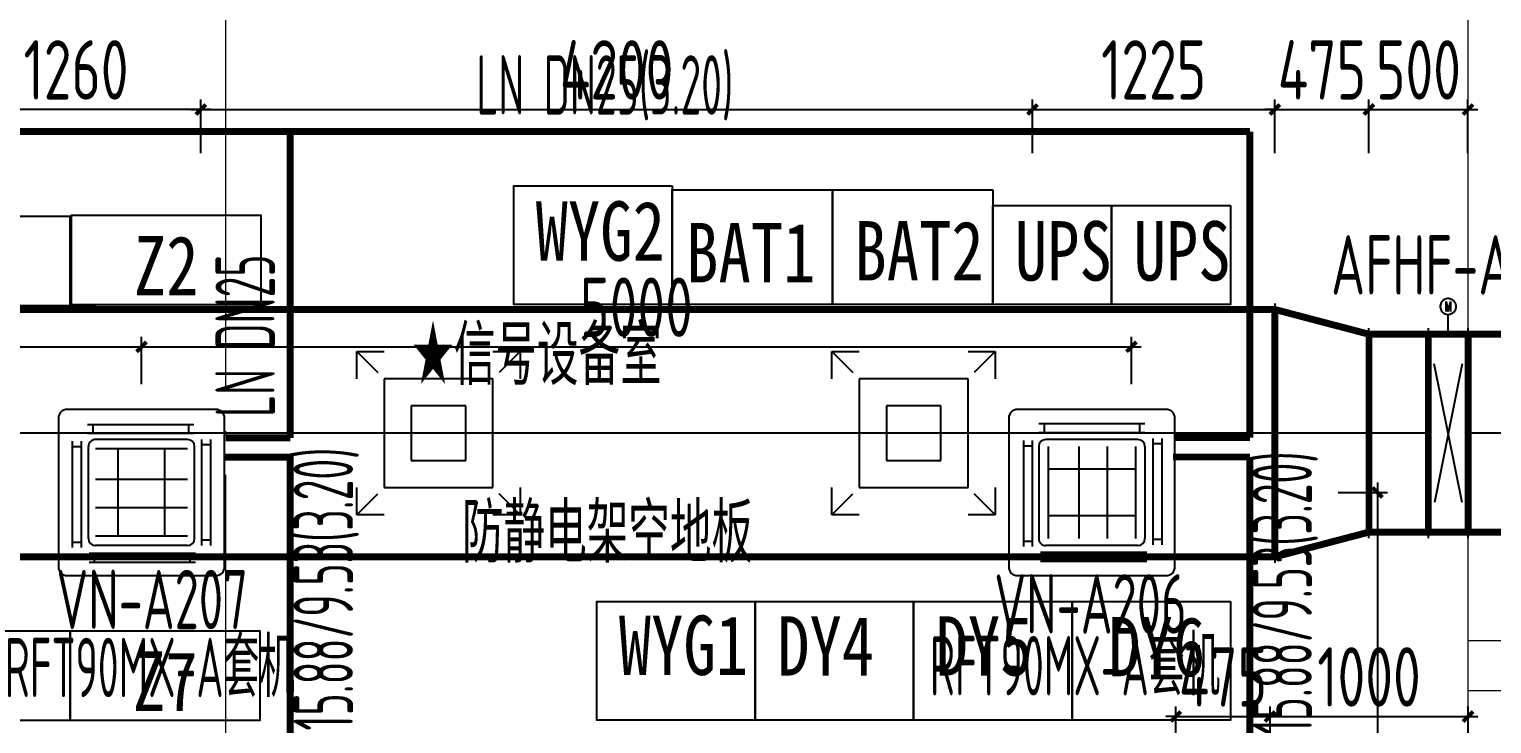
# Model space of a CAD drawing. Extents: x 4 to 13611208, y -605838 to 574722.
# Drawn here: x 13282405 to 13289792, y 201041 to 204551 of the extents above; entities that cross this region are included whole.
import ezdxf
from ezdxf.enums import TextEntityAlignment as Align

# ---------------------------------------------------------------- set-up
doc = ezdxf.new("R2010")
doc.units = 0
doc.header["$LTSCALE"] = 1000
doc.header["$MEASUREMENT"] = 0
for name, pattern in [('CENTER2', [28.575, 19.05, -3.175, 3.175, -3.175]), ('DASH', [0.35, 0.25, -0.1]), ('DOTE', [2.42, 2, -0.2, 0.02, -0.2])]:
    doc.linetypes.add(name, pattern=pattern)
for name, color, linetype in [('DUCT-K-P标注', 7, 'Continuous'), ('DUCT-K-S中心线', 5, 'CENTER2'), ('DUCT-K-S法兰', 2, 'Continuous'), ('DUCT-K-S管', 40, 'Continuous'), ('DUCT-K-S管端线', 4, 'Continuous'), ('DUCT-K-S阀门', 7, 'Continuous'), ('DUCT-K-S风口', 7, 'Continuous'), ('VRV-标注', 7, 'Continuous'), ('VRV-管线', 70, 'Continuous'), ('VRV-设备', 140, 'Continuous'), ('信号设备布置', 8, 'Continuous')]:
    doc.layers.add(name, color=color, linetype=linetype)
doc.layers.add('建筑底图', color=8, linetype='Continuous', lineweight=13)
doc.styles.add('67', font='gbenor.shx', dxfattribs={"width": 0.7, "bigfont": 'hztxt.shx'})
doc.styles.add('C', font='HZTXT_E', dxfattribs={"width": 0.7, "bigfont": 'HZTXT'})
doc.styles.add('du', font='gbenor.shx', dxfattribs={"width": 0.8, "bigfont": 'hztxt.shx'})
doc.styles.add('宋体', font='')
doc.styles.get('宋体').set_extended_font_data('SimSun')
doc.dimstyles.new('67', dxfattribs={"dimscale": 100, "dimtxt": 3, "dimasz": 0.5, "dimexe": 0.5, "dimexo": 2, "dimgap": 0.5, "dimtad": 2, "dimdec": 0, "dimrnd": 5, "dimzin": 0, "dimdsep": 46, "dimtxsty": 'du', "dimblk": 'ARCHTICK', "dimcen": 0, "dimdle": 0.5, "dimclrd": 256, "dimclre": 256, "dimclrt": 256, "dimazin": 0, "dimtfac": 1, "dimtdec": 0, "dimtix": 1, "dimtmove": 2, "dimatfit": 3, "dimfxl": 100, "dimtolj": 1, "dimtzin": 0, "dimlwd": -1, "dimlwe": -1, "dimarcsym": 0})

# ---------------------------------------------------------------- blocks, each defined once
blk = doc.blocks.new('_FZH')
blk.add_lwpolyline([(-0.5, -0.5), (0.5, -0.5), (0.5, 0.5), (-0.5, 0.5)], close=True)
blk = doc.blocks.new('_ArchTick')
at = {"color": 0, "linetype": 'ByBlock', "const_width": 0.4}
blk.add_lwpolyline([(-0.5, -0.5), (0.5, 0.5)], dxfattribs=at)
blk = doc.blocks.new('*D458')
at = {"layer": 'DUCT-K-P标注', "transparency": 16777216}
for p, q in [((13282011.2, 203924.5), (13282011.2, 204195.4)), ((13283272.4, 203924.5), (13283272.4, 204195.4)), ((13283322.4, 204145.4), (13281961.2, 204145.4))]:
    blk.add_line(p, q, dxfattribs=at)
at = {"layer": 'DUCT-K-P标注', "transparency": 16777216, "xscale": 50, "yscale": 50, "zscale": 50, "rotation": 180}
blk.add_blockref('_ArchTick', (13282011.2, 204145.4), dxfattribs=at)
at = {"layer": 'DUCT-K-P标注', "transparency": 16777216, "xscale": 50, "yscale": 50, "zscale": 50}
blk.add_blockref('_ArchTick', (13283272.4, 204145.4), dxfattribs=at)
at = {"layer": 'DUCT-K-P标注', "transparency": 16777216, "insert": (13282641.8, 204345.4), "char_height": 300, "attachment_point": 5, "style": 'du'}
blk.add_mtext('\\A1;1260', dxfattribs=at)
blk = doc.blocks.new('*D463')
at = {"layer": 'DUCT-K-P标注', "transparency": 16777216}
for p, q in [((13283272.4, 203924.5), (13283272.4, 204195.4)), ((13287472.4, 203924.5), (13287472.4, 204195.4)), ((13283222.4, 204145.4), (13287522.4, 204145.4))]:
    blk.add_line(p, q, dxfattribs=at)
at = {"layer": 'DUCT-K-P标注', "transparency": 16777216, "xscale": 50, "yscale": 50, "zscale": 50, "rotation": 180}
blk.add_blockref('_ArchTick', (13283272.4, 204145.4), dxfattribs=at)
at = {"layer": 'DUCT-K-P标注', "transparency": 16777216, "xscale": 50, "yscale": 50, "zscale": 50}
blk.add_blockref('_ArchTick', (13287472.4, 204145.4), dxfattribs=at)
at = {"layer": 'DUCT-K-P标注', "transparency": 16777216, "insert": (13285372.4, 204345.4), "char_height": 300, "attachment_point": 5, "style": 'du'}
blk.add_mtext('\\A1;4200', dxfattribs=at)
blk = doc.blocks.new('*D464')
at = {"layer": 'DUCT-K-P标注', "transparency": 16777216}
for p, q in [((13287472.4, 203924.5), (13287472.4, 204195.4)), ((13288697, 203924.5), (13288697, 204195.4)), ((13287422.4, 204145.4), (13288747, 204145.4))]:
    blk.add_line(p, q, dxfattribs=at)
at = {"layer": 'DUCT-K-P标注', "transparency": 16777216, "xscale": 50, "yscale": 50, "zscale": 50, "rotation": 180}
blk.add_blockref('_ArchTick', (13287472.4, 204145.4), dxfattribs=at)
at = {"layer": 'DUCT-K-P标注', "transparency": 16777216, "xscale": 50, "yscale": 50, "zscale": 50}
blk.add_blockref('_ArchTick', (13288697, 204145.4), dxfattribs=at)
at = {"layer": 'DUCT-K-P标注', "transparency": 16777216, "insert": (13288084.7, 204345.4), "char_height": 300, "attachment_point": 5, "style": 'du'}
blk.add_mtext('\\A1;1225', dxfattribs=at)
blk = doc.blocks.new('*D465')
at = {"layer": 'DUCT-K-P标注', "transparency": 16777216}
for p, q in [((13288697, 203924.5), (13288697, 204195.4)), ((13289172.2, 203924.5), (13289172.2, 204195.4)), ((13288697, 204145.4), (13288647, 204145.4)), ((13288697, 204145.4), (13289172.2, 204145.4)), ((13289172.2, 204145.4), (13289222.2, 204145.4))]:
    blk.add_line(p, q, dxfattribs=at)
at = {"layer": 'DUCT-K-P标注', "transparency": 16777216, "xscale": 50, "yscale": 50, "zscale": 50}
blk.add_blockref('_ArchTick', (13288697, 204145.4), dxfattribs=at)
at = {"layer": 'DUCT-K-P标注', "transparency": 16777216, "xscale": 50, "yscale": 50, "zscale": 50, "rotation": 180}
blk.add_blockref('_ArchTick', (13289172.2, 204145.4), dxfattribs=at)
at = {"layer": 'DUCT-K-P标注', "transparency": 16777216, "insert": (13288934.6, 204345.4), "char_height": 300, "attachment_point": 5, "style": 'du'}
blk.add_mtext('\\A1;475', dxfattribs=at)
blk = doc.blocks.new('*D466')
at = {"layer": 'DUCT-K-P标注', "transparency": 16777216}
for p, q in [((13289172.2, 203924.5), (13289172.2, 204195.4)), ((13289672.4, 203924.5), (13289672.4, 204195.4)), ((13289122.2, 204145.4), (13289722.4, 204145.4))]:
    blk.add_line(p, q, dxfattribs=at)
at = {"layer": 'DUCT-K-P标注', "transparency": 16777216, "xscale": 50, "yscale": 50, "zscale": 50, "rotation": 180}
blk.add_blockref('_ArchTick', (13289172.2, 204145.4), dxfattribs=at)
at = {"layer": 'DUCT-K-P标注', "transparency": 16777216, "xscale": 50, "yscale": 50, "zscale": 50}
blk.add_blockref('_ArchTick', (13289672.4, 204145.4), dxfattribs=at)
at = {"layer": 'DUCT-K-P标注', "transparency": 16777216, "insert": (13289422.3, 204345.4), "char_height": 300, "attachment_point": 5, "style": 'du'}
blk.add_mtext('\\A1;500', dxfattribs=at)
blk = doc.blocks.new('*D1919')
at = {"layer": 'VRV-标注', "transparency": 16777216}
for p, q in [((13279370.4, 202751.7), (13279370.4, 202996.1)), ((13282972.4, 202757.2), (13282972.4, 202996.1)), ((13279320.4, 202946.1), (13283022.4, 202946.1))]:
    blk.add_line(p, q, dxfattribs=at)
at = {"layer": 'VRV-标注', "transparency": 16777216, "xscale": 50, "yscale": 50, "zscale": 50, "rotation": 180}
blk.add_blockref('_ArchTick', (13279370.4, 202946.1), dxfattribs=at)
at = {"layer": 'VRV-标注', "transparency": 16777216, "xscale": 50, "yscale": 50, "zscale": 50}
blk.add_blockref('_ArchTick', (13282972.4, 202946.1), dxfattribs=at)
at = {"layer": 'VRV-标注', "transparency": 16777216, "insert": (13281171.4, 203146.1), "char_height": 300, "attachment_point": 5, "style": 'du'}
blk.add_mtext('\\A1;3600', dxfattribs=at)
blk = doc.blocks.new('*D1920')
at = {"layer": 'VRV-标注', "transparency": 16777216}
for p, q in [((13282972.4, 202757.2), (13282972.4, 202996.1)), ((13287972.4, 202757.2), (13287972.4, 202996.1)), ((13282922.4, 202946.1), (13288022.4, 202946.1))]:
    blk.add_line(p, q, dxfattribs=at)
at = {"layer": 'VRV-标注', "transparency": 16777216, "xscale": 50, "yscale": 50, "zscale": 50, "rotation": 180}
blk.add_blockref('_ArchTick', (13282972.4, 202946.1), dxfattribs=at)
at = {"layer": 'VRV-标注', "transparency": 16777216, "xscale": 50, "yscale": 50, "zscale": 50}
blk.add_blockref('_ArchTick', (13287972.4, 202946.1), dxfattribs=at)
at = {"layer": 'VRV-标注', "transparency": 16777216, "insert": (13285472.4, 203146.1), "char_height": 300, "attachment_point": 5, "style": 'du'}
blk.add_mtext('\\A1;5000', dxfattribs=at)
blk = doc.blocks.new('*D1923')
at = {"layer": 'VRV-标注', "transparency": 16777216}
for p, q in [((13289215.6, 202259.5), (13289215.6, 197409.5)), ((13289017.4, 202209.5), (13289265.6, 202209.5)), ((13289379.5, 197459.5), (13289265.6, 197459.5))]:
    blk.add_line(p, q, dxfattribs=at)
at = {"layer": 'VRV-标注', "transparency": 16777216, "xscale": 50, "yscale": 50, "zscale": 50}
for p, rotation in [((13289215.6, 202209.5), 90), ((13289215.6, 197459.5), 270)]:
    blk.add_blockref('_ArchTick', p, dxfattribs=dict(at, rotation=rotation))
at = {"layer": 'VRV-标注', "transparency": 16777216, "insert": (13289415.6, 199834.5), "char_height": 300, "attachment_point": 5, "rotation": 90, "style": 'du'}
blk.add_mtext('\\A1;4750', dxfattribs=at)
blk = doc.blocks.new('A$C6C2E4D68')
at = {"layer": '信号设备布置'}
blk.add_line((5170, -2055), (5040, -2055), dxfattribs=at)
for points in [[(8080, -1450), (8080, -2050), (7280, -2050), (7280, -1450)], [(8890, -1470), (8890, -2050), (8080, -2050), (8080, -1470)], [(9700, -1470), (9700, -2050), (8890, -2050), (8890, -1470)], [(10300, -1550), (10300, -2050), (9700, -2050), (9700, -1550)], [(10900, -1550), (10900, -2050), (10300, -2050), (10300, -1550)], [(4080, -2055), (5040, -2055), (5040, -1605), (4080, -1605)], [(5045, -2050), (6005, -2050), (6005, -1600), (5045, -1600)], [(8500, -3550), (8500, -4150), (7700, -4150), (7700, -3550)], [(9300, -3550), (9300, -4150), (8500, -4150), (8500, -3550)], [(10100, -3550), (10100, -4150), (9300, -4150), (9300, -3550)], [(10900, -3550), (10900, -4150), (10100, -4150), (10100, -3550)], [(4080, -4150), (5040, -4150), (5040, -3700), (4080, -3700)], [(5040, -4150), (6000, -4150), (6000, -3700), (5040, -3700)]]:
    blk.add_lwpolyline(points, close=True, dxfattribs=at)
at = {"layer": '信号设备布置', "style": '宋体', "width": 0.8}
for s, p in [('WYG2', (7390.7, -1828.4)), ('UPS', (9810.7, -1928.4)), ('UPS', (10410.7, -1928.4)), ('BAT1', (8150.9, -1937.8)), ('BAT2', (9000.7, -1928.4)), ('Z2', (5361.5, -2003.3)), ('WYG1', (7810.7, -3921.8)), ('DY4', (8610.7, -3925)), ('DY5', (9410.7, -3925)), ('DY6', (10283, -3928.4)), ('Z7', (5356.5, -4103.3))]:
    blk.add_text(s, height=300, dxfattribs=at).set_placement(p)
blk = doc.blocks.new('*D2030')
at = {"layer": 'DUCT-K-P标注', "transparency": 16777216}
for p, q in [((13288197, 201077.6), (13288147, 201077.6)), ((13288197, 200934.5), (13288197, 201127.6)), ((13288197, 201077.6), (13288672.4, 201077.6)), ((13288672.4, 200934.5), (13288672.4, 201127.6)), ((13288672.4, 201077.6), (13288722.4, 201077.6))]:
    blk.add_line(p, q, dxfattribs=at)
at = {"layer": 'DUCT-K-P标注', "transparency": 16777216, "xscale": 50, "yscale": 50, "zscale": 50}
blk.add_blockref('_ArchTick', (13288197, 201077.6), dxfattribs=at)
at = {"layer": 'DUCT-K-P标注', "transparency": 16777216, "xscale": 50, "yscale": 50, "zscale": 50, "rotation": 180}
blk.add_blockref('_ArchTick', (13288672.4, 201077.6), dxfattribs=at)
at = {"layer": 'DUCT-K-P标注', "transparency": 16777216, "insert": (13288434.7, 201277.6), "char_height": 300, "attachment_point": 5, "style": 'du'}
blk.add_mtext('\\A1;475', dxfattribs=at)
blk = doc.blocks.new('*D2031')
at = {"layer": 'DUCT-K-P标注', "transparency": 16777216}
for p, q in [((13288622.4, 201077.6), (13289722.6, 201077.6)), ((13288672.4, 200934.5), (13288672.4, 201127.6)), ((13289672.6, 200934.5), (13289672.6, 201127.6))]:
    blk.add_line(p, q, dxfattribs=at)
at = {"layer": 'DUCT-K-P标注', "transparency": 16777216, "xscale": 50, "yscale": 50, "zscale": 50, "rotation": 180}
blk.add_blockref('_ArchTick', (13288672.4, 201077.6), dxfattribs=at)
at = {"layer": 'DUCT-K-P标注', "transparency": 16777216, "xscale": 50, "yscale": 50, "zscale": 50}
blk.add_blockref('_ArchTick', (13289672.6, 201077.6), dxfattribs=at)
at = {"layer": 'DUCT-K-P标注', "transparency": 16777216, "insert": (13289172.5, 201277.6), "char_height": 300, "attachment_point": 5, "style": 'du'}
blk.add_mtext('\\A1;1000', dxfattribs=at)
blk = doc.blocks.new('$风口$00000060')
for p, q in [((-300, 300), (-200, 300)), ((-300, 200), (-300, 300)), ((-300, 300), (-222.8, 222.8)), ((200, 300), (300, 300)), ((300, 300), (222.8, 222.8)), ((300, 300), (300, 200)), ((-300, -300), (-300, -200)), ((300, -200), (300, -300)), ((-300, -300), (-222.8, -222.8)), ((300, -300), (222.8, -222.8)), ((-200, -300), (-300, -300)), ((300, -300), (200, -300))]:
    blk.add_line(p, q)
at = {"color": 0}
for p, q in [((-200, 200), (-200, -200)), ((200, 200), (-200, 200)), ((200, -200), (200, 200)), ((-100, 100), (-100, -100)), ((100, 100), (-100, 100)), ((100, -100), (100, 100)), ((-100, -100), (100, -100)), ((-200, -200), (200, -200))]:
    blk.add_line(p, q, dxfattribs=at)
blk = doc.blocks.new('$VRV_美的$00000060')
for p, q in [((-415, 370.8), (-415, -370.8)), ((370.8, 415), (-370.8, 415)), ((415, 267.5), (415, 370.8)), ((-269.3, 348.8), (260.5, 348.8)), ((-269.3, 304.6), (260.5, 304.6)), ((-242.8, 348.8), (-242.8, 304.6)), ((234, 348.8), (234, 304.6)), ((-344.4, -264.9), (-344.4, 264.9)), ((-344.4, 238.4), (-300.2, 238.4)), ((-300.2, -264.9), (-300.2, 264.9)), ((-264.9, 229.6), (-264.9, -229.6)), ((-229.6, 264.9), (229.6, 264.9)), ((264.9, 229.6), (264.9, -229.6)), ((300.2, 273.7), (300.2, -256.1)), ((344.4, 247.2), (300.2, 247.2)), ((344.4, 273.7), (344.4, -256.1)), ((415, 170.3), (415, 267.5)), ((-230, 218.1), (230, 218.1)), ((-116.7, 218.1), (-116.7, -218.1)), ((116.7, 218.1), (116.7, -218.1)), ((415, -370.8), (415, 170.3)), ((-230, 76.8), (230, 76.8)), ((-230, -64.5), (230, -64.5)), ((-230, -218.1), (230, -218.1)), ((-344.4, -238.4), (-300.2, -238.4)), ((-229.6, -264.9), (229.6, -264.9)), ((344.4, -229.6), (300.2, -229.6)), ((269.3, -295.8), (-260.5, -295.8)), ((269.3, -339.9), (-260.5, -339.9)), ((-234, -339.9), (-234, -295.8)), ((242.8, -339.9), (242.8, -295.8)), ((-370.8, -415), (370.8, -415))]:
    blk.add_line(p, q)
for centre, radius, start, end in [((-370.8, 370.8), 44.2, 90, 180), ((370.8, 370.8), 44.2, 0, 90), ((-229.6, 229.6), 35.3, 90, 180), ((229.6, 229.6), 35.3, 0, 90), ((-229.6, -229.6), 35.3, 180, 270), ((229.6, -229.6), 35.3, 270, 0), ((-370.8, -370.8), 44.2, 180, 270), ((370.8, -370.8), 44.2, 270, 0)]:
    blk.add_arc(centre, radius, start, end)

msp = doc.modelspace()

# ---------------------------------------------------------------- hatches: boundary and pattern name
at = {"layer": 'VRV-管线', "linetype": 'DASH'}
for points in [[(13287680.6, 204033.6), (13287698.1, 204033.6), (13287698.1, 204051.1)], [(13287680.6, 204033.6), (13287680.6, 204051.1), (13287698.1, 204051.1)]]:
    msp.add_hatch(color=256, dxfattribs=at).paths.add_polyline_path(points)

# ---------------------------------------------------------------- linework, layer by layer
at = {"layer": 'DUCT-K-S中心线'}
for p, q in [((13288697, 202509.5), (13279088.7, 202509.5)), ((13289172.2, 202509.5), (13288697.2, 202509.5)), ((13289472.2, 202509.5), (13289172.4, 202509.5)), ((13294922.4, 202509.5), (13289672.6, 202509.5))]:
    msp.add_line(p, q, dxfattribs=at)
at = {"layer": 'DUCT-K-S法兰'}
for p, q in [((13288697.1, 203164.5), (13288697.1, 201854.5)), ((13289172.3, 201979.5), (13289172.3, 203039.5)), ((13289472.3, 201979.5), (13289472.3, 203039.5)), ((13289672.5, 201979.5), (13289672.5, 203039.5))]:
    msp.add_line(p, q, dxfattribs=at)
at = {"layer": 'DUCT-K-S法兰', "color": 18, "true_color": 0x000000}
for p in [(13288697, 202509.5, 4400), (13288697.2, 202509.5, 4400), (13289172.2, 202509.5, 4400), (13289172.4, 202509.5, 4400), (13289472.2, 202509.5, 4400), (13289472.4, 202509.5, 4400), (13289672.4, 202509.5, 4400), (13289672.6, 202509.5, 4400)]:
    msp.add_point(p, dxfattribs=at)
at = {"layer": 'DUCT-K-S管', "const_width": 35}
for points in [[(13288697, 203134.5), (13279088.7, 203134.5)], [(13288697, 201884.5), (13288697, 203134.5)], [(13289172.2, 203009.5), (13288697.2, 203134.5)], [(13289472.2, 203009.5), (13289172.4, 203009.5)], [(13289172.4, 203009.5), (13289172.4, 202009.5)], [(13289472.2, 202009.5), (13289472.2, 203009.5)], [(13289472.4, 203009.5), (13289672.4, 203009.5)], [(13294922.4, 203009.5), (13289672.6, 203009.5)], [(13289672.6, 203009.5), (13289672.6, 202009.5)], [(13289172.2, 202009.5), (13288697.2, 201884.5)], [(13289172.4, 202009.5), (13289472.2, 202009.5)], [(13289672.4, 202009.5), (13289472.4, 202009.5)], [(13289672.6, 202009.5), (13294922.4, 202009.5)], [(13279088.7, 201884.5), (13288697, 201884.5)]]:
    msp.add_lwpolyline(points, dxfattribs=at)
at = {"layer": 'DUCT-K-S管', "color": 18, "true_color": 0x000000}
for p in [(13288697.2, 202509.5, 4400), (13289172.2, 202509.5, 4400)]:
    msp.add_point(p, dxfattribs=at)
at = {"layer": 'DUCT-K-S管端线'}
for p, q in [((13288697.2, 203134.5), (13288697.2, 201884.5)), ((13289172.2, 202009.5), (13289172.2, 203009.5)), ((13289472.4, 203009.5), (13289472.4, 202009.5)), ((13289672.4, 203009.5), (13289672.4, 202009.5))]:
    msp.add_line(p, q, dxfattribs=at)
at = {"layer": 'DUCT-K-S阀门'}
for p, q in [((13289533.2, 203157.8), (13289532.5, 203152.3)), ((13289532.5, 203152.3), (13289532.5, 203146.7)), ((13289532.5, 203146.7), (13289533.2, 203141.2)), ((13289534.8, 203163.2), (13289533.2, 203157.8)), ((13289533.2, 203141.2), (13289534.8, 203135.8)), ((13289537, 203168.3), (13289534.8, 203163.2)), ((13289540, 203173), (13289537, 203168.3)), ((13289543.6, 203177.3), (13289540, 203173)), ((13289547.7, 203181), (13289543.6, 203177.3)), ((13289552.4, 203184.2), (13289547.7, 203181)), ((13289557.4, 203186.6), (13289552.4, 203184.2)), ((13289562.7, 203188.3), (13289557.4, 203186.6)), ((13289561.4, 203175.1), (13289572.4, 203124)), ((13289561.4, 203124), (13289561.4, 203175.1)), ((13289568.2, 203189.3), (13289562.7, 203188.3)), ((13289573.8, 203189.5), (13289568.2, 203189.3)), ((13289572.4, 203124), (13289583.3, 203175)), ((13289579.3, 203188.9), (13289573.8, 203189.5)), ((13289584.7, 203187.6), (13289579.3, 203188.9)), ((13289583.3, 203175), (13289583.3, 203124)), ((13289589.9, 203185.5), (13289584.7, 203187.6)), ((13289594.7, 203182.7), (13289589.9, 203185.5)), ((13289599.1, 203179.2), (13289594.7, 203182.7)), ((13289603, 203175.2), (13289599.1, 203179.2)), ((13289606.3, 203170.7), (13289603, 203175.2)), ((13289608.9, 203165.8), (13289606.3, 203170.7)), ((13289610.8, 203160.5), (13289608.9, 203165.8)), ((13289612, 203155.1), (13289610.8, 203160.5)), ((13289610.8, 203138.5), (13289612, 203143.9)), ((13289612.4, 203149.5), (13289612, 203155.1)), ((13289612, 203143.9), (13289612.4, 203149.5)), ((13289534.8, 203135.8), (13289537, 203130.7)), ((13289537, 203130.7), (13289540, 203126)), ((13289540, 203126), (13289543.6, 203121.7)), ((13289543.6, 203121.7), (13289547.7, 203118)), ((13289547.7, 203118), (13289552.4, 203114.9)), ((13289552.4, 203114.9), (13289557.4, 203112.4)), ((13289557.4, 203112.4), (13289562.7, 203110.7)), ((13289562.7, 203110.7), (13289568.2, 203109.7)), ((13289568.2, 203109.7), (13289573.8, 203109.5)), ((13289572.4, 203009.5), (13289572.4, 203109.5)), ((13289573.8, 203109.5), (13289579.3, 203110.1)), ((13289579.3, 203110.1), (13289584.7, 203111.5)), ((13289584.7, 203111.5), (13289589.9, 203113.6)), ((13289589.9, 203113.6), (13289594.7, 203116.4)), ((13289594.7, 203116.4), (13289599.1, 203119.8)), ((13289599.1, 203119.8), (13289603, 203123.8)), ((13289603, 203123.8), (13289606.3, 203128.3)), ((13289606.3, 203128.3), (13289608.9, 203133.2)), ((13289608.9, 203133.2), (13289610.8, 203138.5)), ((13289642.4, 202159.6), (13289502.3, 202859.4)), ((13289642.4, 202859.5), (13289502.4, 202159.5))]:
    msp.add_line(p, q, dxfattribs=at)
at = {"layer": 'VRV-管线', "linetype": 'DASH', "const_width": 35}
for points in [[(13278250.6, 204033.6), (13288570.6, 204033.6)], [(13283723.9, 202485.9), (13283723.9, 204033.6)], [(13288570.6, 202487.3), (13288570.6, 204033.6)], [(13283723.9, 202485.9), (13283397.4, 202485.9)], [(13288570.6, 202487.3), (13288188.6, 202487.3)]]:
    msp.add_lwpolyline(points, dxfattribs=at)
at = {"layer": 'VRV-管线', "linetype": 'Continuous', "const_width": 35}
for points in [[(13283723.9, 200698.1), (13283723.9, 202387.7), (13283393.5, 202387.7)], [(13288570.6, 202389.1), (13288182.1, 202389.1)], [(13288570.6, 200598.1), (13288570.6, 202389.1)]]:
    msp.add_lwpolyline(points, dxfattribs=at)
at = {"layer": '建筑底图', "linetype": 'DOTE'}
msp.add_line((13283397.4, 209559.5), (13283397.4, 180083), dxfattribs=at)
at = {"layer": '建筑底图'}
for p, q in [((13289672.4, 205209.5), (13289672.4, 201459.5)), ((13289672.4, 201209.5), (13289672.4, 197459.5))]:
    msp.add_line(p, q, dxfattribs=at)

# ---------------------------------------------------------------- block references
at = {"layer": 'DUCT-K-S风口', "xscale": 1.375, "yscale": 1.375}
for p in [(13284472.4, 202509.5, 3500), (13286872.4, 202509.5, 3500)]:
    msp.add_blockref('$风口$00000060', p, dxfattribs=at)
at = {"layer": 'VRV-设备', "xscale": 1.012048192771058, "yscale": 1.012048192771058, "zscale": 0.9999999999565218}
for p, rotation in [((13282972.4, 202209.5, 2500), 180), ((13287772.4, 202209.5, 2500), 270)]:
    msp.add_blockref('$VRV_美的$00000060', p, dxfattribs=dict(at, rotation=rotation))
at = {"layer": '建筑底图', "color": 8}
msp.add_blockref('A$C6C2E4D68', (13277572.4, 205209.5), dxfattribs=at)
at = {"layer": '建筑底图', "xscale": 250, "yscale": 250, "zscale": 250, "rotation": 270}
msp.add_blockref('_FZH', (13289797.4, 201334.5), dxfattribs=at)

# ---------------------------------------------------------------- texts
at = {"layer": 'DUCT-K-P标注', "style": '67', "width": 0.75}
msp.add_text('AFHF-A208', height=300, dxfattribs=at).set_placement((13288980.7, 203210.2, 12700))
at = {"layer": 'VRV-标注'}
for s, style, width, p in [('LN DN25(3.20)', '67', 0.6, (13285312.8, 204269.4)), ('VN-A207', 'du', 0.7, (13283025.9, 201668.8, 2550)), ('VN-A206', 'du', 0.7, (13287765.5, 201646.5, 2550)), ('RFT90MX-A套机', '67', 0.6, (13287687.3, 201334.5, -7950)), ('RFT90MX-A套机', '67', 0.6, (13283014.4, 201325.6, -7950))]:
    msp.add_text(s, height=300, dxfattribs=dict(at, style=style, width=width)).set_placement(p, align=Align.MIDDLE_CENTER)
at = {"layer": 'VRV-标注', "style": '67', "width": 0.6}
for s, p in [('LN DN25', (13283496.1, 203002.1)), ('LM 15.88/9.53(3.20)', (13283890.7, 201542.9, -3200)), ('LM 15.88/9.53(3.20)', (13288734, 201523.6, -3200))]:
    msp.add_text(s, height=300, rotation=90, dxfattribs=at).set_placement(p, align=Align.MIDDLE_CENTER)
at = {"layer": '建筑底图', "style": 'C', "width": 0.7}
for s, p in [('★信号设备室', (13284339.8, 202753.3)), ('防静电架空地板', (13284591.1, 201855.7))]:
    msp.add_text(s, height=300, dxfattribs=at).set_placement(p)

# ---------------------------------------------------------------- dimensions: what is measured, and where the dimension line sits
at = {"layer": 'DUCT-K-P标注'}
for base, p1, p2, picture, middle in [((13282011.2, 204145.4), (13283272.4, 203724.5), (13282011.2, 203724.5), '*D458', (13282641.8, 204345.4)), ((13287472.4, 204145.4), (13283272.4, 203724.5), (13287472.4, 203724.5), '*D463', (13285372.4, 204345.4)), ((13288697, 204145.4), (13287472.4, 203724.5), (13288697, 203724.5), '*D464', (13288084.7, 204345.4)), ((13289172.2, 204145.4), (13288697, 203724.5), (13289172.2, 203724.5), '*D465', (13288934.6, 204345.4)), ((13289672.4, 204145.4), (13289172.2, 203724.5), (13289672.4, 203724.5), '*D466', (13289422.3, 204345.4)), ((13288672.4, 201077.6), (13288197, 200734.5, 4400), (13288672.4, 200734.5, 4400), '*D2030', (13288434.7, 201277.6)), ((13289672.6, 201077.6), (13288672.4, 200734.5, 4400), (13289672.6, 200734.5, 4400), '*D2031', (13289172.5, 201277.6))]:
    dim = msp.add_linear_dim(base=base, p1=p1, p2=p2, dimstyle='67', dxfattribs=at)
    dim.commit()
    dim.dimension.update_dxf_attribs({"geometry": picture, "text_midpoint": middle})
at = {"layer": 'VRV-标注'}
for base, p1, p2, picture, middle in [((13282972.4, 202946.1), (13279370.4, 202551.7), (13282972.4, 202557.2, 2500), '*D1919', (13281171.4, 203146.1)), ((13287972.4, 202946.1), (13282972.4, 202557.2, 2500), (13287972.4, 202557.2, 2500), '*D1920', (13285472.4, 203146.1))]:
    dim = msp.add_linear_dim(base=base, p1=p1, p2=p2, dimstyle='67', dxfattribs=at)
    dim.commit()
    dim.dimension.update_dxf_attribs({"geometry": picture, "text_midpoint": middle})
dim = msp.add_linear_dim(base=(13289215.6, 197459.5), p1=(13288817.4, 202209.5, 2500), p2=(13289179.5, 197459.5), angle=90, dimstyle='67', dxfattribs=at)
dim.commit()
dim.dimension.update_dxf_attribs({"geometry": '*D1923', "text_midpoint": (13289415.6, 199834.5)})

doc.saveas('drawing.dxf')
